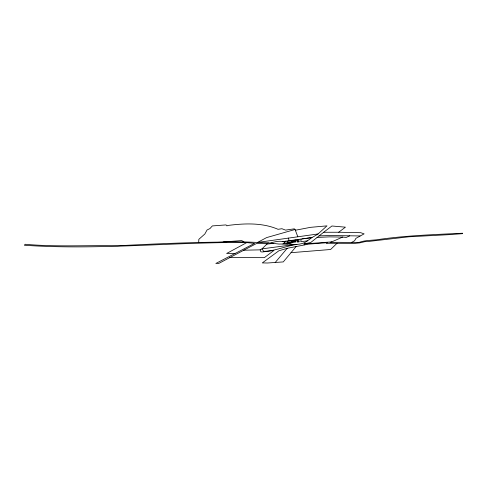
<?xml version="1.0" encoding="UTF-8"?>
<svg xmlns="http://www.w3.org/2000/svg" width="487" height="487" viewBox="0 0 487 487"><rect width="100%" height="100%" fill="white"/><g stroke="black" fill="none" stroke-linecap="round" stroke-linejoin="round"><path stroke-width="0.73" d="M198.684 242.502L198.83 239.336L204.838 233.997L207.024 230.034L209.988 228.525L212.35 225.919L226.035 224.915L226.912 225.913L227.612 225.487C244.413 223.344 262.183 222.486 278.065 229.31L281.9 228.713L285.534 230.114L294.3 228.835L295.055 229.487L297.8 236.7M302.39 238.88L311.99 237.553L301.136 239.056L300.796 241.692L307.394 240.87L311.99 237.553L317.707 234.259L326.984 225.865L310.517 227.338L295.341 230.248M285.772 241.193L283.903 243.701C291.573 244.218 300.82 246.026 307.394 240.87M296.236 246.422L283.276 261.915L267.497 263.004L262.292 262.907L278.881 250.781L287.196 248.321L308.514 244.133L327.325 242.684L326.491 243.281L355.053 243.354L359.723 242.885L366.029 241.382L369.116 241.382L408.855 236.798L448.277 234.697L462.498 233.669L462.65 233.224C433.893 234.606 404.995 235.562 376.445 239.811C370.65 240.42 364.751 240.292 359.199 242.362C349.544 242.989 339.792 241.796 330.052 242.629L342.598 237.078L346.281 237.419L349.703 235.848M275.167 262.542L287.196 248.321M337.101 243.22L330.606 249.496L290.989 252.692M273.323 243.384L268.191 242.867L266.919 244.097L273.323 243.384L278.996 244.054L287.72 243.981M323.648 232.281L331.915 225.998L345.423 227.173L338.696 232.238L323.648 232.281L310.797 242.471L304.272 243.932M282.886 244.005L284.274 243.202M338.696 232.238L360.727 232.695L364.112 233.863L355.894 238.374L354.621 240.761L351.815 242.319M243.628 250.215L260.149 249.855L261.982 248.869L267.29 243.737L256.619 243.439L218.797 263.424L215.844 263.455L254.598 243.366L246.739 242.611L226.65 253.471L235.008 253.52M295.055 229.487L266.608 237.595L257.501 242.447C244.237 241.844 230.917 241.412 217.598 242.136C184.336 242.593 151.049 244.054 117.842 245.771C86.875 245.192 56.017 247.031 25.135 244.279L24.35 245.241C90.332 249.752 156.339 243.652 222.315 242.642L246.739 242.611M270.839 242.91C275.392 241.595 280.402 240.292 284.962 242.282M296.893 244.413C285.625 246.032 275.216 251.14 263.686 251.329L261.982 248.869L294.824 244.504M282.825 241.601L301.136 239.056M295.311 240.188L286.989 241.345L287.756 243.086L295.986 241.948L295.195 239.878M295.487 240.645L299.061 240.146L298.787 239.379M295.603 240.943L292.036 241.442L291.731 240.681M287.519 242.544L295.773 241.394M304.18 244.87L304.022 243.944L331.738 241.893M318.048 233.955L257.501 242.447L268.191 242.867M223.149 241.978L241.674 240.584L243.89 241.771M317.031 237.443L329.468 236.871L342.598 237.078M318.991 235.86L330.551 235.531L360.051 235.952M229.736 257.605L264.344 257.653L273.919 250.482L262.371 251.98L260.855 251.828L260.149 249.855M306.286 243.518L307.705 243.701M288.28 242.593L288.602 243.336M290.051 242.349L290.368 243.086M288.225 238.064L289.235 240.706M296.991 239.628L297.271 240.395M291.829 242.1L286.508 242.843L286.837 243.579L292.133 242.843L291.829 242.1M298.933 241.114L297.155 241.363L297.435 242.112L299.201 241.862L298.933 241.114"/></g></svg>
